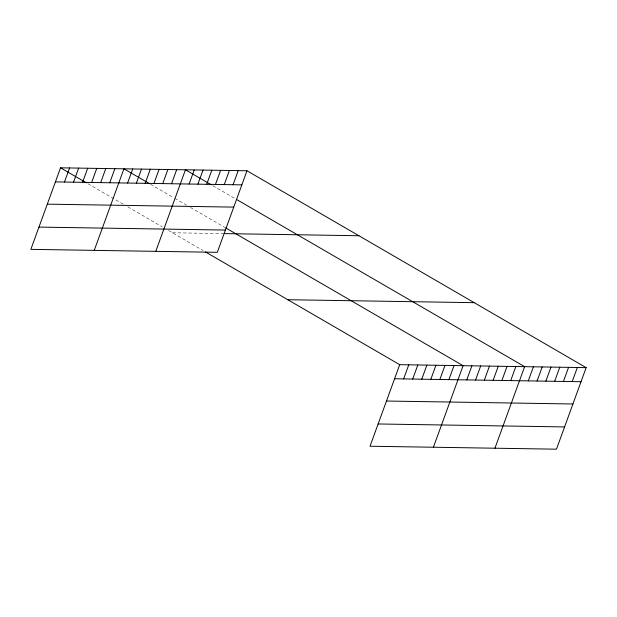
<?xml version="1.0" encoding="UTF-8"?>
<svg xmlns="http://www.w3.org/2000/svg" width="617" height="617" viewBox="0 0 617 617"><rect width="100%" height="100%" fill="white"/><g stroke="black" fill="none" stroke-linecap="round" stroke-linejoin="round"><path stroke-width="0.46" stroke-dasharray="3.08 2.31" d="M172.459 232.779L223.169 233.581M212.842 185.694L235.54 198.875M150.533 184.267L173.23 197.44M174.796 198.35L186.542 205.16M190.452 207.435L224.889 227.426M87.922 183.712L123.145 204.158M127.842 206.88L162.286 226.871M168.541 230.503L203.101 250.564"/><path stroke-width="0.93" d="M246.977 170.77L60.528 167.816L30.85 249.361L217.292 252.322L246.977 170.77L586.15 367.639L556.472 449.184L370.023 446.23L399.708 364.678L586.15 367.639M64.461 182.038L69.59 167.955M73.516 182.185L78.644 168.102M82.57 182.331L87.699 168.248M91.632 182.47L96.753 168.387M100.687 182.617L105.808 168.534M109.741 182.755L114.87 168.672M94.239 250.371L123.924 168.819L148.967 183.357M127.588 183.041L132.709 168.958M136.372 183.18L141.501 169.097M145.165 183.318L150.293 169.235M153.957 183.465L159.078 169.374M162.741 183.604L167.87 169.521M171.534 183.743L176.663 169.66M155.769 251.343L185.447 169.798L211.276 184.791M189.111 184.02L194.239 169.937M197.903 184.159L203.032 170.076M206.695 184.298L211.816 170.215M215.48 184.437L220.608 170.354M224.272 184.576L229.393 170.493M233.064 184.714L238.185 170.631M403.634 378.907L408.762 364.824M412.688 379.046L417.817 364.963M421.75 379.193L426.871 365.11M430.805 379.339L435.926 365.256M439.859 379.478L444.988 365.395M448.914 379.625L454.043 365.542M433.412 447.232L463.097 365.688L225.675 227.881M466.761 379.91L471.889 365.827M475.553 380.049L480.674 365.966M484.337 380.188L489.466 366.105M493.13 380.327L498.258 366.243M501.922 380.465L507.043 366.382M510.706 380.604L515.835 366.521M494.942 448.212L524.62 366.66L236.326 199.33M528.283 380.882L533.412 366.799M537.075 381.021L542.204 366.938M545.868 381.167L550.989 367.084M554.652 381.306L559.781 367.223M563.444 381.445L568.573 367.362M572.237 381.584L577.358 367.501M55.407 181.899L241.849 184.861M47.301 204.158L233.75 207.119M38.956 227.095L225.398 230.056M224.079 233.596L358.901 235.74M287.777 299.715L474.226 302.677M394.579 378.761L581.021 381.722M386.473 401.027L572.923 403.988M378.128 423.964L564.57 426.925M60.528 167.816L86.357 182.802M205.523 251.967L399.708 364.678"/></g></svg>
